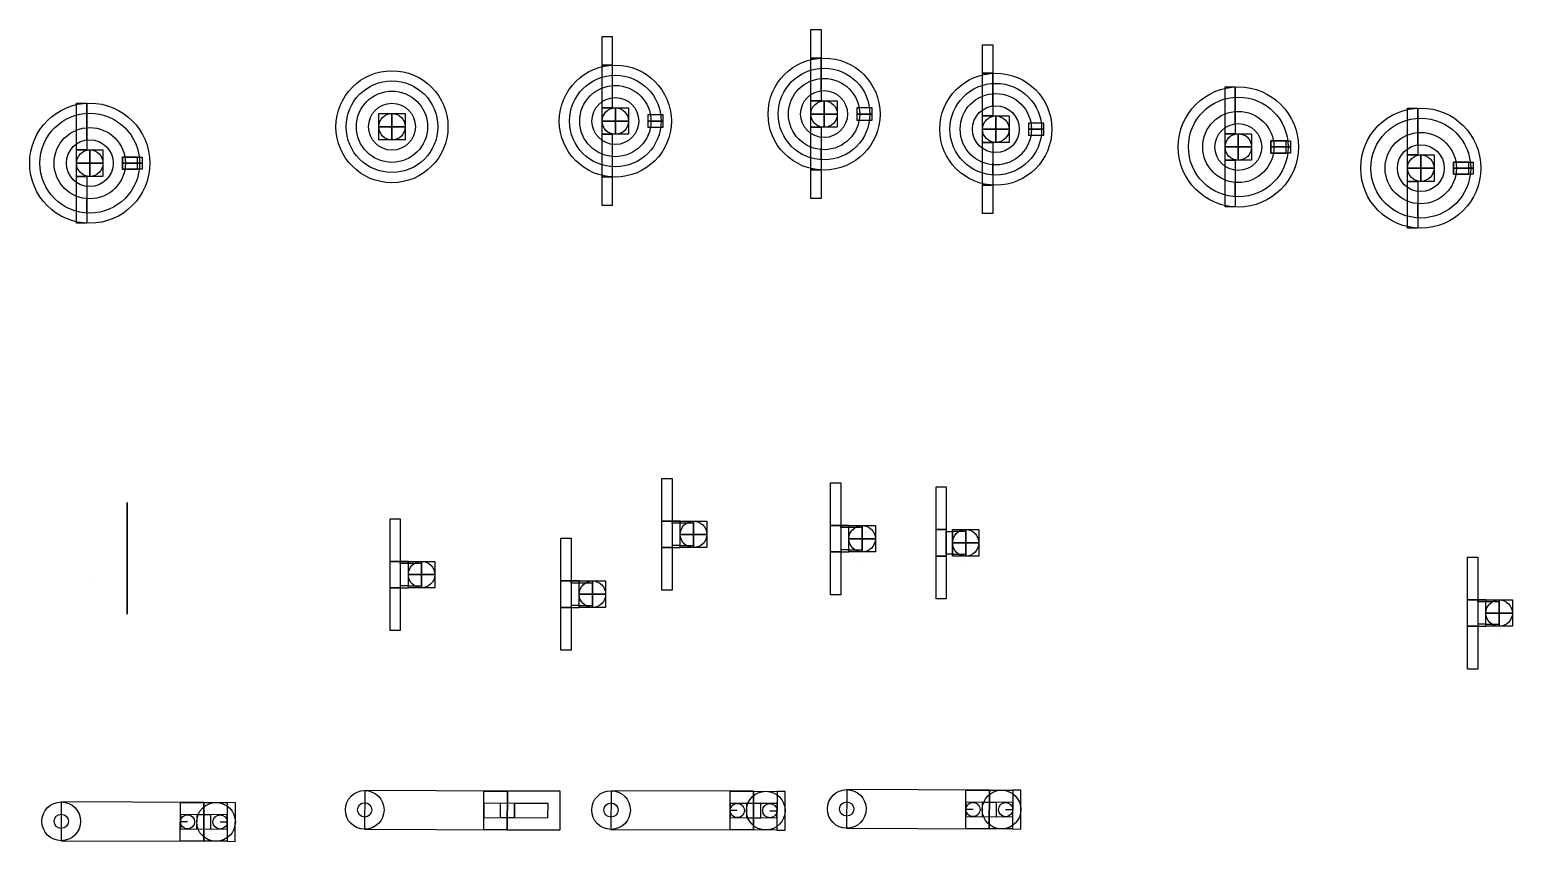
# Model space of a CAD drawing. Header units: millimetres. Extents: x 2595 to 2959, y 1619 to 1818.
import ezdxf

# ---------------------------------------------------------------- set-up
doc = ezdxf.new("R2010")
doc.units = ezdxf.units.MM

msp = doc.modelspace()

# ---------------------------------------------------------------- linework, layer by layer
for p, q in [((2789.09, 1803.37, 2.5), (2789.09, 1811.4, 9.5)), ((2831.25, 1799.65, 2.5), (2831.25, 1807.68, 9.5)), ((2789.09, 1791.97, 9.5), (2789.09, 1791.97, 9.5)), ((2789.09, 1791.97, 2.5), (2789.09, 1783.94, 9.5)), ((2831.25, 1788.25, 9.5), (2831.25, 1788.25, 9.5)), ((2831.25, 1788.25, 2.5), (2831.25, 1780.22, 9.5)), ((2890.78, 1783.89, 9.5), (2890.78, 1783.89, 9.5)), ((2890.78, 1783.89, 2.5), (2890.78, 1774.86, 9.5)), ((2608.83, 1779.9, 9.5), (2608.83, 1779.9, 9.5)), ((2608.83, 1779.9, 2.5), (2608.83, 1770.87, 9.5)), ((2935.57, 1778.7, 9.5), (2935.57, 1778.7, 9.5)), ((2935.57, 1778.7, 2.5), (2935.57, 1769.67, 9.5)), ((2798.43, 1687.7, 3.08), (2798.43, 1687.7, 3.08)), ((2823.85, 1686.7, 3.07), (2823.85, 1686.7, 3.07)), ((2954.8, 1669.45), (2954.8, 1669.45))]:
    msp.add_line(p, q)
at = {"extrusion": (1, 0, 0)}
for p, q in [((2890.78, 1795.3, 2.5), (2890.78, 1804.33, 9.5)), ((2608.83, 1791.31, 2.5), (2608.83, 1800.34, 9.5))]:
    msp.add_line(p, q, dxfattribs=at)
at = {"extrusion": (1, 7.08004e-17, 2.81215e-19)}
msp.add_line((2935.57, 1790.1, 2.5), (2935.57, 1799.13, 9.5), dxfattribs=at)
at = {"extrusion": (-1, 3.75712e-19, 6.12323e-17)}
msp.add_line((2609.28, 1682.88, -0.45), (2609.28, 1682.88, -0.45), dxfattribs=at)
at = {"extrusion": (-1.53999e-05, -0.003924, 0.999992)}
for p, q in [((2633.58, 1623.9, -0.66), (2631.83, 1623.91, -0.66)), ((2641.58, 1623.87, -0.66), (2643.33, 1623.87, -0.66)), ((2768.54, 1626.68, -0.65), (2766.79, 1626.68, -0.65)), ((2776.54, 1626.64, -0.65), (2778.29, 1626.64, -0.65)), ((2826.4, 1626.94, -0.64), (2824.65, 1626.94, -0.64)), ((2834.4, 1626.9, -0.64), (2836.15, 1626.9, -0.64))]:
    msp.add_line(p, q, dxfattribs=at)
for points in [[(2735.35, 1816.68), (2737.85, 1816.68), (2737.85, 1809.68), (2735.35, 1809.68)], [(2786.59, 1818.4), (2789.09, 1818.4), (2789.09, 1811.4), (2786.59, 1811.4)], [(2828.75, 1814.68), (2831.25, 1814.68), (2831.25, 1807.68), (2828.75, 1807.68)], [(2735.35, 1809.68), (2737.85, 1809.68), (2737.85, 1799.2), (2735.35, 1799.2)], [(2786.59, 1811.4), (2789.09, 1811.4), (2789.09, 1800.92), (2786.59, 1800.92)], [(2828.75, 1807.68), (2831.25, 1807.68), (2831.25, 1797.2), (2828.75, 1797.2)], [(2888.28, 1804.33), (2890.78, 1804.33), (2890.78, 1792.84), (2888.28, 1792.84)], [(2606.33, 1800.34), (2608.83, 1800.34), (2608.83, 1788.86), (2606.33, 1788.86)], [(2735.35, 1799.2), (2738.6, 1799.2), (2738.6, 1795.95), (2735.35, 1795.95)], [(2738.6, 1799.2), (2741.85, 1799.2), (2741.85, 1795.95), (2738.6, 1795.95)], [(2786.59, 1800.92), (2789.84, 1800.92), (2789.84, 1797.67), (2786.59, 1797.67)], [(2789.84, 1800.92), (2793.09, 1800.92), (2793.09, 1797.67), (2789.84, 1797.67)], [(2797.86, 1797.67), (2801.61, 1797.67), (2801.61, 1799.17), (2797.86, 1799.17)], [(2680.52, 1797.81), (2683.77, 1797.81), (2683.77, 1794.56), (2680.52, 1794.56)], [(2680.52, 1794.56), (2683.77, 1794.56), (2683.77, 1791.31), (2680.52, 1791.31)], [(2683.77, 1797.81), (2687.02, 1797.81), (2687.02, 1794.56), (2683.77, 1794.56)], [(2683.77, 1794.56), (2687.02, 1794.56), (2687.02, 1791.31), (2683.77, 1791.31)], [(2735.35, 1795.95), (2738.6, 1795.95), (2738.6, 1792.7), (2735.35, 1792.7)], [(2738.6, 1795.95), (2741.85, 1795.95), (2741.85, 1792.7), (2738.6, 1792.7)], [(2746.61, 1795.95), (2750.37, 1795.95), (2750.37, 1797.45), (2746.61, 1797.45)], [(2746.61, 1794.45), (2750.37, 1794.45), (2750.37, 1795.95), (2746.61, 1795.95)], [(2786.59, 1797.67), (2789.84, 1797.67), (2789.84, 1794.42), (2786.59, 1794.42)], [(2786.59, 1794.42), (2789.09, 1794.42), (2789.09, 1783.94), (2786.59, 1783.94)], [(2789.84, 1797.67), (2793.09, 1797.67), (2793.09, 1794.42), (2789.84, 1794.42)], [(2797.86, 1796.17), (2801.61, 1796.17), (2801.61, 1797.67), (2797.86, 1797.67)], [(2828.75, 1797.2), (2832, 1797.2), (2832, 1793.95), (2828.75, 1793.95)], [(2832, 1797.2), (2835.25, 1797.2), (2835.25, 1793.95), (2832, 1793.95)], [(2840.01, 1793.95), (2843.76, 1793.95), (2843.76, 1795.45), (2840.01, 1795.45)], [(2735.35, 1792.7), (2737.85, 1792.7), (2737.85, 1782.22), (2735.35, 1782.22)], [(2828.75, 1793.95), (2832, 1793.95), (2832, 1790.7), (2828.75, 1790.7)], [(2832, 1793.95), (2835.25, 1793.95), (2835.25, 1790.7), (2832, 1790.7)], [(2840.01, 1792.45), (2843.76, 1792.45), (2843.76, 1793.95), (2840.01, 1793.95)], [(2888.28, 1792.84), (2891.53, 1792.84), (2891.53, 1789.59), (2888.28, 1789.59)], [(2891.53, 1792.84), (2894.78, 1792.84), (2894.78, 1789.59), (2891.53, 1789.59)], [(2899.54, 1789.59), (2903.29, 1789.59), (2903.29, 1791.09), (2899.54, 1791.09)], [(2899.54, 1791.09), (2904.38, 1791.09), (2904.38, 1789.59), (2899.54, 1789.59)], [(2606.33, 1788.86), (2609.58, 1788.86), (2609.58, 1785.61), (2606.33, 1785.61)], [(2609.58, 1788.86), (2612.83, 1788.86), (2612.83, 1785.61), (2609.58, 1785.61)], [(2828.75, 1790.7), (2831.25, 1790.7), (2831.25, 1780.22), (2828.75, 1780.22)], [(2888.28, 1789.59), (2891.53, 1789.59), (2891.53, 1786.34), (2888.28, 1786.34)], [(2891.53, 1789.59), (2894.78, 1789.59), (2894.78, 1786.34), (2891.53, 1786.34)], [(2899.54, 1788.09), (2903.29, 1788.09), (2903.29, 1789.59), (2899.54, 1789.59)], [(2606.33, 1785.61), (2609.58, 1785.61), (2609.58, 1782.36), (2606.33, 1782.36)], [(2609.58, 1785.61), (2612.83, 1785.61), (2612.83, 1782.36), (2609.58, 1782.36)], [(2617.59, 1785.61), (2621.34, 1785.61), (2621.34, 1787.11), (2617.59, 1787.11)], [(2617.59, 1787.11), (2622.43, 1787.11), (2622.43, 1785.61), (2617.59, 1785.61)], [(2617.59, 1784.11), (2621.34, 1784.11), (2621.34, 1785.61), (2617.59, 1785.61)], [(2786.59, 1783.94), (2789.09, 1783.94), (2789.09, 1776.94), (2786.59, 1776.94)], [(2888.28, 1786.34), (2890.78, 1786.34), (2890.78, 1774.86), (2888.28, 1774.86)], [(2606.33, 1782.36), (2608.83, 1782.36), (2608.83, 1770.87), (2606.33, 1770.87)], [(2735.35, 1782.22), (2737.85, 1782.22), (2737.85, 1775.22), (2735.35, 1775.22)], [(2828.75, 1780.22), (2831.25, 1780.22), (2831.25, 1773.22), (2828.75, 1773.22)], [(2683.29, 1698.33), (2685.79, 1698.33), (2685.79, 1687.85), (2683.29, 1687.85)], [(2725.22, 1693.51), (2727.72, 1693.51), (2727.72, 1683.03), (2725.22, 1683.03)], [(2683.29, 1687.85), (2685.79, 1687.85), (2685.79, 1681.35), (2683.29, 1681.35)], [(2687.79, 1687.85), (2685.79, 1687.85), (2685.79, 1681.35), (2687.79, 1681.35)], [(2687.79, 1687.35), (2685.79, 1687.35), (2685.79, 1687.85), (2687.79, 1687.85)], [(2687.79, 1687.85), (2691.04, 1687.85), (2691.04, 1684.6), (2687.79, 1684.6)], [(2687.79, 1687.85), (2691.04, 1687.85), (2691.04, 1687.35), (2687.79, 1687.35)], [(2691.04, 1687.85), (2694.29, 1687.85), (2694.29, 1684.6), (2691.04, 1684.6)], [(2687.79, 1681.85), (2685.79, 1681.85), (2685.79, 1681.35), (2687.79, 1681.35)], [(2687.79, 1684.6), (2691.04, 1684.6), (2691.04, 1681.35), (2687.79, 1681.35)], [(2687.79, 1681.85), (2691.04, 1681.85), (2691.04, 1681.35), (2687.79, 1681.35)], [(2691.04, 1684.6), (2694.29, 1684.6), (2694.29, 1681.35), (2691.04, 1681.35)], [(2725.22, 1683.03), (2727.72, 1683.03), (2727.72, 1676.53), (2725.22, 1676.53)], [(2729.72, 1683.03), (2727.72, 1683.03), (2727.72, 1676.53), (2729.72, 1676.53)], [(2729.72, 1682.53), (2727.72, 1682.53), (2727.72, 1683.03), (2729.72, 1683.03)], [(2729.72, 1683.03), (2732.97, 1683.03), (2732.97, 1679.78), (2729.72, 1679.78)], [(2729.72, 1683.03), (2732.97, 1683.03), (2732.97, 1682.53), (2729.72, 1682.53)], [(2732.97, 1683.03), (2736.22, 1683.03), (2736.22, 1679.78), (2732.97, 1679.78)], [(2683.29, 1681.35), (2685.79, 1681.35), (2685.79, 1670.87), (2683.29, 1670.87)], [(2729.72, 1679.78), (2732.97, 1679.78), (2732.97, 1676.53), (2729.72, 1676.53)], [(2732.97, 1679.78), (2736.22, 1679.78), (2736.22, 1676.53), (2732.97, 1676.53)], [(2725.22, 1676.53), (2727.72, 1676.53), (2727.72, 1666.05), (2725.22, 1666.05)], [(2729.72, 1677.03), (2727.72, 1677.03), (2727.72, 1676.53), (2729.72, 1676.53)], [(2729.72, 1677.03), (2732.97, 1677.03), (2732.97, 1676.53), (2729.72, 1676.53)]]:
    msp.add_lwpolyline(points, close=True)
for points, elevation in [([(2933.07, 1799.13), (2935.57, 1799.13), (2935.57, 1787.65), (2933.07, 1787.65)], 0), ([(2933.07, 1787.65), (2936.32, 1787.65), (2936.32, 1784.4), (2933.07, 1784.4)], 0), ([(2936.32, 1787.65), (2939.57, 1787.65), (2939.57, 1784.4), (2936.32, 1784.4)], 0), ([(2933.07, 1784.4), (2936.32, 1784.4), (2936.32, 1781.15), (2933.07, 1781.15)], 0), ([(2936.32, 1784.4), (2939.57, 1784.4), (2939.57, 1781.15), (2936.32, 1781.15)], 0), ([(2944.34, 1784.4), (2948.09, 1784.4), (2948.09, 1785.9), (2944.34, 1785.9)], 0), ([(2944.34, 1785.9), (2949.18, 1785.9), (2949.18, 1784.4), (2944.34, 1784.4)], 0), ([(2944.34, 1782.9), (2948.09, 1782.9), (2948.09, 1784.4), (2944.34, 1784.4)], 0), ([(2933.07, 1781.15), (2935.57, 1781.15), (2935.57, 1769.67), (2933.07, 1769.67)], 0), ([(2750.05, 1708.21), (2752.55, 1708.21), (2752.55, 1697.73), (2750.05, 1697.73)], -9.5), ([(2791.43, 1707.13), (2793.93, 1707.13), (2793.93, 1696.65), (2791.43, 1696.65)], -6.42), ([(2817.35, 1706.13), (2819.85, 1706.13), (2819.85, 1695.65), (2817.35, 1695.65)], -6.43), ([(2750.05, 1697.73), (2752.55, 1697.73), (2752.55, 1691.23), (2750.05, 1691.23)], -9.5), ([(2754.55, 1697.73), (2752.55, 1697.73), (2752.55, 1691.23), (2754.55, 1691.23)], -9.5), ([(2754.55, 1697.23), (2752.55, 1697.23), (2752.55, 1697.73), (2754.55, 1697.73)], -9.5), ([(2754.55, 1697.73), (2757.8, 1697.73), (2757.8, 1694.48), (2754.55, 1694.48)], -9.5), ([(2754.55, 1697.73), (2757.8, 1697.73), (2757.8, 1697.23), (2754.55, 1697.23)], -9.5), ([(2757.8, 1697.73), (2761.05, 1697.73), (2761.05, 1694.48), (2757.8, 1694.48)], -9.5), ([(2791.43, 1696.65), (2793.93, 1696.65), (2793.93, 1690.15), (2791.43, 1690.15)], -6.42), ([(2795.93, 1696.65), (2793.93, 1696.65), (2793.93, 1690.15), (2795.93, 1690.15)], -6.42), ([(2795.93, 1696.15), (2793.93, 1696.15), (2793.93, 1696.65), (2795.93, 1696.65)], -6.42), ([(2795.93, 1696.65), (2799.18, 1696.65), (2799.18, 1693.4), (2795.93, 1693.4)], -6.42), ([(2795.93, 1696.65), (2799.18, 1696.65), (2799.18, 1696.15), (2795.93, 1696.15)], -6.42), ([(2799.18, 1696.65), (2802.43, 1696.65), (2802.43, 1693.4), (2799.18, 1693.4)], -6.42), ([(2754.55, 1694.48), (2757.8, 1694.48), (2757.8, 1691.23), (2754.55, 1691.23)], -9.5), ([(2757.8, 1694.48), (2761.05, 1694.48), (2761.05, 1691.23), (2757.8, 1691.23)], -9.5), ([(2795.93, 1693.4), (2799.18, 1693.4), (2799.18, 1690.15), (2795.93, 1690.15)], -6.42), ([(2799.18, 1693.4), (2802.43, 1693.4), (2802.43, 1690.15), (2799.18, 1690.15)], -6.42), ([(2817.35, 1695.65), (2819.85, 1695.65), (2819.85, 1689.15), (2817.35, 1689.15)], -6.43), ([(2821.35, 1695.65), (2824.6, 1695.65), (2824.6, 1692.4), (2821.35, 1692.4)], -6.43), ([(2821.35, 1695.65), (2824.6, 1695.65), (2824.6, 1695.15), (2821.35, 1695.15)], -6.43), ([(2824.6, 1695.65), (2827.85, 1695.65), (2827.85, 1692.4), (2824.6, 1692.4)], -6.43), ([(2750.05, 1691.23), (2752.55, 1691.23), (2752.55, 1680.75), (2750.05, 1680.75)], -9.5), ([(2754.55, 1691.73), (2752.55, 1691.73), (2752.55, 1691.23), (2754.55, 1691.23)], -9.5), ([(2754.55, 1691.73), (2757.8, 1691.73), (2757.8, 1691.23), (2754.55, 1691.23)], -9.5), ([(2791.43, 1690.15), (2793.93, 1690.15), (2793.93, 1679.67), (2791.43, 1679.67)], -6.42), ([(2795.93, 1690.65), (2793.93, 1690.65), (2793.93, 1690.15), (2795.93, 1690.15)], -6.42), ([(2795.93, 1690.65), (2799.18, 1690.65), (2799.18, 1690.15), (2795.93, 1690.15)], -6.42), ([(2817.35, 1689.15), (2819.85, 1689.15), (2819.85, 1678.67), (2817.35, 1678.67)], -6.43), ([(2821.35, 1692.4), (2824.6, 1692.4), (2824.6, 1689.15), (2821.35, 1689.15)], -6.43), ([(2821.35, 1689.65), (2824.6, 1689.65), (2824.6, 1689.15), (2821.35, 1689.15)], -6.43), ([(2824.6, 1692.4), (2827.85, 1692.4), (2827.85, 1689.15), (2824.6, 1689.15)], -6.43), ([(2947.8, 1688.88), (2950.3, 1688.88), (2950.3, 1678.4), (2947.8, 1678.4)], -9.5), ([(2947.8, 1678.4), (2950.3, 1678.4), (2950.3, 1671.9), (2947.8, 1671.9)], -9.5), ([(2952.3, 1678.4), (2950.3, 1678.4), (2950.3, 1671.9), (2952.3, 1671.9)], -9.5), ([(2952.3, 1677.9), (2950.3, 1677.9), (2950.3, 1678.4), (2952.3, 1678.4)], -9.5), ([(2952.3, 1678.4), (2955.55, 1678.4), (2955.55, 1675.15), (2952.3, 1675.15)], -9.5), ([(2952.3, 1678.4), (2955.55, 1678.4), (2955.55, 1677.9), (2952.3, 1677.9)], -9.5), ([(2955.55, 1678.4), (2958.8, 1678.4), (2958.8, 1675.15), (2955.55, 1675.15)], -9.5), ([(2952.3, 1675.15), (2955.55, 1675.15), (2955.55, 1671.9), (2952.3, 1671.9)], -9.5), ([(2955.55, 1675.15), (2958.8, 1675.15), (2958.8, 1671.9), (2955.55, 1671.9)], -9.5), ([(2947.8, 1671.9), (2950.3, 1671.9), (2950.3, 1661.42), (2947.8, 1661.42)], -9.5), ([(2952.3, 1672.4), (2950.3, 1672.4), (2950.3, 1671.9), (2952.3, 1671.9)], -9.5), ([(2952.3, 1672.4), (2955.55, 1672.4), (2955.55, 1671.9), (2952.3, 1671.9)], -9.5)]:
    msp.add_lwpolyline(points, close=True, dxfattribs=dict(elevation=elevation))
at = {"extrusion": (0, 0, -1)}
for points in [[(-2899.54, 1788.09), (-2899.54, 1789.59), (-2904.38, 1789.59), (-2904.38, 1788.09)], [(-2617.59, 1784.11), (-2617.59, 1785.61), (-2622.43, 1785.61), (-2622.43, 1784.11)]]:
    msp.add_lwpolyline(points, close=True, dxfattribs=at)
at = {"extrusion": (2.74439e-19, -1.73472e-18, -1), "elevation": 0}
msp.add_lwpolyline([(-2944.34, 1782.9), (-2944.34, 1784.4), (-2949.18, 1784.4), (-2949.18, 1782.9)], close=True, dxfattribs=at)
at = {"extrusion": (-1, 3.75712e-19, 6.12323e-17), "elevation": -2618.78}
for points in [[(-1702.31, -6.95), (-1702.31, -4.45), (-1691.83, -4.45), (-1691.83, -6.95)], [(-1691.83, -2.95), (-1691.83, 0.3), (-1688.58, 0.3), (-1688.58, -2.95)], [(-1691.83, 0.3), (-1691.83, 3.55), (-1688.58, 3.55), (-1688.58, 0.3)], [(-1691.83, -2.95), (-1691.83, 0.3), (-1691.33, 0.3), (-1691.33, -2.95)], [(-1691.83, -6.95), (-1691.83, -4.45), (-1685.33, -4.45), (-1685.33, -6.95)], [(-1688.58, 0.3), (-1688.58, 3.55), (-1685.33, 3.55), (-1685.33, 0.3)], [(-1688.58, -2.95), (-1688.58, 0.3), (-1685.33, 0.3), (-1685.33, -2.95)], [(-1685.83, -2.95), (-1685.83, 0.3), (-1685.33, 0.3), (-1685.33, -2.95)], [(-1685.33, -6.95), (-1685.33, -4.45), (-1674.85, -4.45), (-1674.85, -6.95)]]:
    msp.add_lwpolyline(points, close=True, dxfattribs=at)
at = {"extrusion": (5.59042e-19, -2.60209e-18, -1), "elevation": 6.43}
msp.add_lwpolyline([(-2819.85, 1689.65), (-2819.85, 1695.15), (-2821.35, 1695.15), (-2821.35, 1689.65)], close=True, dxfattribs=at)
at = {"extrusion": (1, -1.24307e-18, -6.09477e-17), "elevation": 2618.78}
msp.add_lwpolyline([(1685.83, -4.45), (1691.33, -4.45), (1691.33, -2.95), (1685.83, -2.95)], close=True, dxfattribs=at)
at = {"extrusion": (-1.53999e-05, -0.003924, 0.999992), "elevation": -7.07}
for points in [[(2677.09, 1631.57), (2677.05, 1622.07), (2712.05, 1621.93), (2712.09, 1631.43)], [(2712.09, 1631.43), (2712.05, 1621.93), (2706.3, 1621.95), (2706.34, 1631.45)], [(2712.09, 1631.43), (2712.05, 1621.93), (2725.05, 1621.88), (2725.09, 1631.38)], [(2737.55, 1631.53), (2737.52, 1622.03), (2772.52, 1621.9), (2772.55, 1631.4)], [(2772.55, 1631.4), (2772.52, 1621.9), (2766.77, 1621.92), (2766.8, 1631.42)], [(2778.3, 1631.37), (2778.27, 1621.87), (2772.52, 1621.9), (2772.55, 1631.4)], [(2778.3, 1631.37), (2778.27, 1621.87), (2780.27, 1621.86), (2780.3, 1631.36)], [(2795.42, 1631.79), (2795.38, 1622.29), (2830.38, 1622.16), (2830.42, 1631.66)], [(2830.42, 1631.66), (2830.38, 1622.16), (2824.63, 1622.18), (2824.67, 1631.68)], [(2836.17, 1631.63), (2836.13, 1622.13), (2830.38, 1622.16), (2830.42, 1631.66)], [(2836.17, 1631.63), (2836.13, 1622.13), (2838.13, 1622.12), (2838.17, 1631.62)], [(2602.6, 1628.76), (2602.56, 1619.26), (2637.56, 1619.12), (2637.6, 1628.62)], [(2637.6, 1628.62), (2637.56, 1619.12), (2631.81, 1619.15), (2631.85, 1628.65)], [(2643.35, 1628.6), (2643.31, 1619.1), (2637.56, 1619.12), (2637.6, 1628.62)], [(2643.35, 1628.6), (2643.31, 1619.1), (2645.31, 1619.09), (2645.35, 1628.59)], [(2722.06, 1624.89), (2722.08, 1628.39), (2706.33, 1628.45), (2706.31, 1624.95)], [(2710.33, 1628.44), (2710.31, 1624.94), (2713.81, 1624.92), (2713.83, 1628.42)], [(2713.83, 1628.42), (2713.81, 1624.92), (2722.06, 1624.89), (2722.08, 1628.39)], [(2766.79, 1628.42), (2766.78, 1624.92), (2778.28, 1624.87), (2778.29, 1628.37)], [(2770.79, 1628.4), (2770.78, 1624.9), (2774.28, 1624.89), (2774.29, 1628.39)], [(2824.66, 1628.68), (2824.64, 1625.18), (2836.14, 1625.13), (2836.16, 1628.63)], [(2828.66, 1628.66), (2828.64, 1625.16), (2832.14, 1625.15), (2832.16, 1628.65)], [(2631.84, 1625.65), (2631.82, 1622.15), (2643.32, 1622.1), (2643.34, 1625.6)], [(2635.84, 1625.63), (2635.82, 1622.13), (2639.32, 1622.12), (2639.34, 1625.62)]]:
    msp.add_lwpolyline(points, close=True, dxfattribs=at)
for centre, radius in [((2738.6, 1795.95), 13.75), ((2789.84, 1797.67), 13.75), ((2683.77, 1794.56), 13.75), ((2683.77, 1794.56), 11.25), ((2738.6, 1795.95), 11.25), ((2789.84, 1797.67), 11.25), ((2789.84, 1797.67), 8.75), ((2832, 1793.95), 13.75), ((2683.77, 1794.56), 8.75), ((2738.6, 1795.95), 8.75), ((2738.6, 1795.95), 5.75), ((2789.84, 1797.67), 5.75), ((2832, 1793.95), 11.25), ((2832, 1793.95), 8.75), ((2891.53, 1789.59), 14.75), ((2891.53, 1789.59), 12.25), ((2609.58, 1785.61), 14.75), ((2683.77, 1794.56), 5.75), ((2738.6, 1795.95), 3.25), ((2789.84, 1797.67), 3.25), ((2832, 1793.95), 5.75), ((2891.53, 1789.59), 8.75), ((2936.32, 1784.4, 0), 14.75), ((2609.58, 1785.61), 12.25), ((2683.77, 1794.56), 3.25), ((2832, 1793.95), 3.25), ((2891.53, 1789.59), 5.75), ((2936.32, 1784.4, 0), 12.25), ((2609.58, 1785.61), 8.75), ((2609.58, 1785.61), 5.75), ((2891.53, 1789.59), 3.25), ((2936.32, 1784.4, 0), 8.75), ((2609.58, 1785.61), 3.25), ((2936.32, 1784.4, 0), 5.75), ((2936.32, 1784.4, 0), 3.25), ((2757.8, 1694.48, -9.5), 3.25), ((2799.18, 1693.4, -6.42), 3.25), ((2824.6, 1692.4, -6.43), 3.25), ((2691.04, 1684.6), 3.25), ((2732.97, 1679.78), 3.25), ((2955.55, 1675.15, -9.5), 3.25)]:
    msp.add_circle(centre, radius)
at = {"extrusion": (1, 0, 0)}
for centre, radius in [((1807.38, 6, 2789.09), 1.38), ((1803.67, 6, 2831.25), 1.38), ((1799.81, 6, 2890.78), 1.75), ((1795.82, 6, 2608.83), 1.75), ((1787.95, 6, 2789.09), 1.38), ((1784.24, 6, 2831.25), 1.38), ((1779.38, 6, 2890.78), 1.75), ((1775.39, 6, 2608.83), 1.75)]:
    msp.add_circle(centre, radius, dxfattribs=at)
at = {"extrusion": (1, 7.08004e-17, 2.81215e-19)}
for centre in [(1794.61, 6, 2935.57), (1774.18, 6, 2935.57)]:
    msp.add_circle(centre, 1.75, dxfattribs=at)
at = {"extrusion": (-1, 3.75712e-19, 6.12323e-17)}
msp.add_circle((-1688.58, 0.3, -2618.78), 3.25, dxfattribs=at)
at = {"extrusion": (-1.53999e-05, -0.003924, 0.999992)}
for centre, radius in [((2677.07, 1626.82, -7.07), 4.75), ((2737.54, 1626.78, -7.07), 4.75), ((2775.54, 1626.63, -7.07), 4.75), ((2795.4, 1627.04, -7.07), 4.75), ((2833.4, 1626.89, -7.07), 4.75), ((2602.58, 1624.01, -7.07), 4.75), ((2640.58, 1623.86, -7.07), 4.75), ((2677.07, 1626.82, -7.07), 1.75), ((2737.54, 1626.78, -7.07), 1.75), ((2768.54, 1626.66, -7.07), 1.75), ((2776.54, 1626.63, -7.07), 1.75), ((2795.4, 1627.04, -7.07), 1.75), ((2826.4, 1626.92, -7.07), 1.75), ((2834.4, 1626.89, -7.07), 1.75), ((2602.58, 1624.01, -7.07), 1.75), ((2633.58, 1623.89, -7.07), 1.75), ((2641.58, 1623.86, -7.07), 1.75)]:
    msp.add_circle(centre, radius, dxfattribs=at)

doc.saveas('drawing.dxf')
